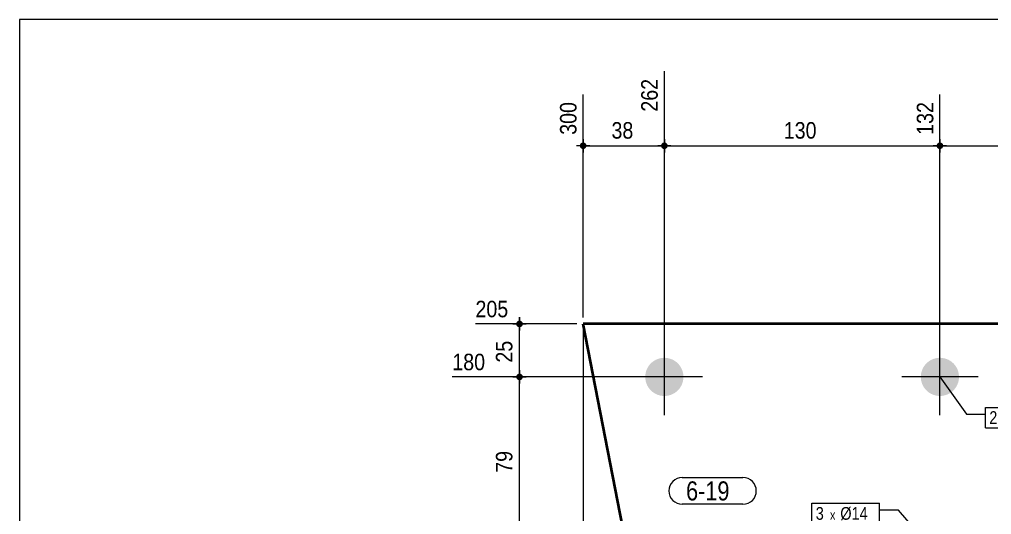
# Model space of a CAD drawing. Header units: millimetres. Extents: x 2 to 287, y 5 to 195.
# Drawn here: x 5 to 157.9, y 117.2 to 195 of the extents above; entities that cross this region are included whole.
import ezdxf

# ---------------------------------------------------------------- set-up
doc = ezdxf.new("R2010")
doc.units = ezdxf.units.MM
for name, color, linetype, lineweight in [('Boulon', 7, 'Continuous', 0), ('Cotation', 7, 'Continuous', 0), ('Désignation boulon', 3, 'Continuous', 0), ('Feuille dessin', 5, 'Continuous', 0), ('Piece', 2, 'Continuous', 0), ('Repère pièce', 3, 'Continuous', 0)]:
    doc.layers.add(name, color=color, linetype=linetype, lineweight=lineweight)
doc.styles.add('ARIAL', font='ARIAL.TTF')
doc.styles.add('COMIC_SANS_MS', font='COMIC.TTF')

# ---------------------------------------------------------------- blocks, each defined once
blk = doc.blocks.new('*A3')
at = {"layer": 'Boulon'}
for points in [[(106.49, 141.8), (106.56, 141.8), (106.63, 141.79), (106.71, 141.78), (106.78, 141.78), (106.85, 141.77), (106.93, 141.75), (107, 141.74), (107.07, 141.73), (107.14, 141.71), (107.21, 141.69), (107.28, 141.67), (107.35, 141.65), (107.42, 141.62), (107.49, 141.6), (107.56, 141.57), (107.63, 141.54), (107.7, 141.51), (107.76, 141.48), (107.83, 141.44), (107.89, 141.41), (107.96, 141.37), (108.02, 141.33), (108.08, 141.29), (108.14, 141.25), (108.2, 141.21), (108.26, 141.16), (108.32, 141.12), (108.37, 141.07), (108.43, 141.02), (108.48, 140.97), (108.53, 140.92), (108.59, 140.87), (108.64, 140.81), (108.68, 140.76), (108.73, 140.7), (108.78, 140.64), (108.82, 140.59), (108.87, 140.53), (108.91, 140.47), (108.95, 140.4), (108.99, 140.34), (109.02, 140.28), (109.06, 140.21), (109.09, 140.15), (109.13, 140.08), (109.16, 140.01), (109.18, 139.95), (109.21, 139.88), (109.24, 139.81), (109.26, 139.74), (109.28, 139.67), (109.3, 139.6), (109.32, 139.53), (109.34, 139.46), (109.36, 139.38), (109.37, 139.31), (109.38, 139.24), (109.39, 139.17), (109.4, 139.09), (109.41, 139.02), (109.41, 138.95), (109.41, 138.87), (109.41, 138.8), (109.41, 138.73), (109.41, 138.65), (109.41, 138.58), (109.4, 138.5), (109.39, 138.43), (109.38, 138.36), (109.37, 138.29), (109.36, 138.21), (109.34, 138.14), (109.32, 138.07), (109.3, 138), (109.28, 137.93), (109.26, 137.86), (109.24, 137.79), (109.21, 137.72), (109.18, 137.65), (109.16, 137.58), (109.13, 137.52), (109.09, 137.45), (109.06, 137.38), (109.02, 137.32), (108.99, 137.26), (108.95, 137.19), (108.91, 137.13), (108.87, 137.07), (108.82, 137.01), (108.78, 136.95), (108.73, 136.9), (108.68, 136.84), (108.64, 136.78), (108.59, 136.73), (108.53, 136.68), (108.48, 136.63), (108.43, 136.58), (108.37, 136.53), (108.32, 136.48), (108.26, 136.43), (108.2, 136.39), (108.14, 136.35), (108.08, 136.3), (108.02, 136.26), (107.96, 136.23), (107.89, 136.19), (107.83, 136.15), (107.76, 136.12), (107.7, 136.09), (107.63, 136.06), (107.56, 136.03), (107.49, 136), (107.42, 135.97), (107.35, 135.95), (107.28, 135.93), (107.21, 135.91), (107.14, 135.89), (107.07, 135.87), (107, 135.86), (106.93, 135.84), (106.85, 135.83), (106.78, 135.82), (106.71, 135.81), (106.63, 135.81), (106.56, 135.8), (106.49, 135.8), (106.41, 135.8), (106.34, 135.8), (106.27, 135.8), (106.19, 135.81), (106.12, 135.81), (106.05, 135.82), (105.97, 135.83), (105.9, 135.84), (105.83, 135.86), (105.76, 135.87), (105.68, 135.89), (105.61, 135.91), (105.54, 135.93), (105.47, 135.95), (105.4, 135.97), (105.33, 136), (105.27, 136.03), (105.2, 136.06), (105.13, 136.09), (105.06, 136.12), (105, 136.15), (104.93, 136.19), (104.87, 136.23), (104.81, 136.26), (104.75, 136.3), (104.69, 136.35), (104.63, 136.39), (104.57, 136.43), (104.51, 136.48), (104.45, 136.53), (104.4, 136.58), (104.34, 136.63), (104.29, 136.68), (104.24, 136.73), (104.19, 136.78), (104.14, 136.84), (104.09, 136.9), (104.05, 136.95), (104, 137.01), (103.96, 137.07), (103.92, 137.13), (103.88, 137.19), (103.84, 137.26), (103.8, 137.32), (103.77, 137.38), (103.73, 137.45), (103.7, 137.52), (103.67, 137.58), (103.64, 137.65), (103.61, 137.72), (103.59, 137.79), (103.56, 137.86), (103.54, 137.93), (103.52, 138), (103.5, 138.07), (103.49, 138.14), (103.47, 138.21), (103.46, 138.29), (103.45, 138.36), (103.44, 138.43), (103.43, 138.5), (103.42, 138.58), (103.42, 138.65), (103.41, 138.73), (103.41, 138.8), (103.41, 138.87), (103.42, 138.95), (103.42, 139.02), (103.43, 139.09), (103.44, 139.17), (103.45, 139.24), (103.46, 139.31), (103.47, 139.38), (103.49, 139.46), (103.5, 139.53), (103.52, 139.6), (103.54, 139.67), (103.56, 139.74), (103.59, 139.81), (103.61, 139.88), (103.64, 139.95), (103.67, 140.01), (103.7, 140.08), (103.73, 140.15), (103.77, 140.21), (103.8, 140.28), (103.84, 140.34), (103.88, 140.4), (103.92, 140.47), (103.96, 140.53), (104, 140.59), (104.05, 140.64), (104.09, 140.7), (104.14, 140.76), (104.19, 140.81), (104.24, 140.87), (104.29, 140.92), (104.34, 140.97), (104.4, 141.02), (104.45, 141.07), (104.51, 141.12), (104.57, 141.16), (104.63, 141.21), (104.69, 141.25), (104.75, 141.29), (104.81, 141.33), (104.87, 141.37), (104.93, 141.41), (105, 141.44), (105.06, 141.48), (105.13, 141.51), (105.2, 141.54), (105.27, 141.57), (105.33, 141.6), (105.4, 141.62), (105.47, 141.65), (105.54, 141.67), (105.61, 141.69), (105.68, 141.71), (105.76, 141.73), (105.83, 141.74), (105.9, 141.75), (105.97, 141.77), (106.05, 141.78), (106.12, 141.78), (106.19, 141.79), (106.27, 141.8), (106.34, 141.8), (106.41, 141.8)], [(149.82, 141.8), (149.89, 141.8), (149.97, 141.79), (150.04, 141.78), (150.11, 141.78), (150.19, 141.77), (150.26, 141.75), (150.33, 141.74), (150.4, 141.73), (150.48, 141.71), (150.55, 141.69), (150.62, 141.67), (150.69, 141.65), (150.76, 141.62), (150.83, 141.6), (150.89, 141.57), (150.96, 141.54), (151.03, 141.51), (151.1, 141.48), (151.16, 141.44), (151.23, 141.41), (151.29, 141.37), (151.35, 141.33), (151.41, 141.29), (151.47, 141.25), (151.53, 141.21), (151.59, 141.16), (151.65, 141.12), (151.71, 141.07), (151.76, 141.02), (151.82, 140.97), (151.87, 140.92), (151.92, 140.87), (151.97, 140.81), (152.02, 140.76), (152.07, 140.7), (152.11, 140.64), (152.16, 140.59), (152.2, 140.53), (152.24, 140.47), (152.28, 140.4), (152.32, 140.34), (152.36, 140.28), (152.39, 140.21), (152.43, 140.15), (152.46, 140.08), (152.49, 140.01), (152.52, 139.95), (152.55, 139.88), (152.57, 139.81), (152.6, 139.74), (152.62, 139.67), (152.64, 139.6), (152.66, 139.53), (152.67, 139.46), (152.69, 139.38), (152.7, 139.31), (152.71, 139.24), (152.72, 139.17), (152.73, 139.09), (152.74, 139.02), (152.74, 138.95), (152.75, 138.87), (152.75, 138.8), (152.75, 138.73), (152.74, 138.65), (152.74, 138.58), (152.73, 138.5), (152.72, 138.43), (152.71, 138.36), (152.7, 138.29), (152.69, 138.21), (152.67, 138.14), (152.66, 138.07), (152.64, 138), (152.62, 137.93), (152.6, 137.86), (152.57, 137.79), (152.55, 137.72), (152.52, 137.65), (152.49, 137.58), (152.46, 137.52), (152.43, 137.45), (152.39, 137.38), (152.36, 137.32), (152.32, 137.26), (152.28, 137.19), (152.24, 137.13), (152.2, 137.07), (152.16, 137.01), (152.11, 136.95), (152.07, 136.9), (152.02, 136.84), (151.97, 136.78), (151.92, 136.73), (151.87, 136.68), (151.82, 136.63), (151.76, 136.58), (151.71, 136.53), (151.65, 136.48), (151.59, 136.43), (151.53, 136.39), (151.47, 136.35), (151.41, 136.3), (151.35, 136.26), (151.29, 136.23), (151.23, 136.19), (151.16, 136.15), (151.1, 136.12), (151.03, 136.09), (150.96, 136.06), (150.89, 136.03), (150.83, 136), (150.76, 135.97), (150.69, 135.95), (150.62, 135.93), (150.55, 135.91), (150.48, 135.89), (150.4, 135.87), (150.33, 135.86), (150.26, 135.84), (150.19, 135.83), (150.11, 135.82), (150.04, 135.81), (149.97, 135.81), (149.89, 135.8), (149.82, 135.8), (149.75, 135.8), (149.67, 135.8), (149.6, 135.8), (149.53, 135.81), (149.45, 135.81), (149.38, 135.82), (149.31, 135.83), (149.23, 135.84), (149.16, 135.86), (149.09, 135.87), (149.02, 135.89), (148.95, 135.91), (148.88, 135.93), (148.81, 135.95), (148.74, 135.97), (148.67, 136), (148.6, 136.03), (148.53, 136.06), (148.46, 136.09), (148.4, 136.12), (148.33, 136.15), (148.27, 136.19), (148.2, 136.23), (148.14, 136.26), (148.08, 136.3), (148.02, 136.35), (147.96, 136.39), (147.9, 136.43), (147.84, 136.48), (147.79, 136.53), (147.73, 136.58), (147.68, 136.63), (147.63, 136.68), (147.57, 136.73), (147.52, 136.78), (147.47, 136.84), (147.43, 136.9), (147.38, 136.95), (147.34, 137.01), (147.29, 137.07), (147.25, 137.13), (147.21, 137.19), (147.17, 137.26), (147.14, 137.32), (147.1, 137.38), (147.07, 137.45), (147.03, 137.52), (147, 137.58), (146.97, 137.65), (146.95, 137.72), (146.92, 137.79), (146.9, 137.86), (146.88, 137.93), (146.86, 138), (146.84, 138.07), (146.82, 138.14), (146.8, 138.21), (146.79, 138.29), (146.78, 138.36), (146.77, 138.43), (146.76, 138.5), (146.75, 138.58), (146.75, 138.65), (146.75, 138.73), (146.75, 138.8), (146.75, 138.87), (146.75, 138.95), (146.75, 139.02), (146.76, 139.09), (146.77, 139.17), (146.78, 139.24), (146.79, 139.31), (146.8, 139.38), (146.82, 139.46), (146.84, 139.53), (146.86, 139.6), (146.88, 139.67), (146.9, 139.74), (146.92, 139.81), (146.95, 139.88), (146.97, 139.95), (147, 140.01), (147.03, 140.08), (147.07, 140.15), (147.1, 140.21), (147.14, 140.28), (147.17, 140.34), (147.21, 140.4), (147.25, 140.47), (147.29, 140.53), (147.34, 140.59), (147.38, 140.64), (147.43, 140.7), (147.47, 140.76), (147.52, 140.81), (147.57, 140.87), (147.63, 140.92), (147.68, 140.97), (147.73, 141.02), (147.79, 141.07), (147.84, 141.12), (147.9, 141.16), (147.96, 141.21), (148.02, 141.25), (148.08, 141.29), (148.14, 141.33), (148.2, 141.37), (148.27, 141.41), (148.33, 141.44), (148.4, 141.48), (148.46, 141.51), (148.53, 141.54), (148.6, 141.57), (148.67, 141.6), (148.74, 141.62), (148.81, 141.65), (148.88, 141.67), (148.95, 141.69), (149.02, 141.71), (149.09, 141.73), (149.16, 141.74), (149.23, 141.75), (149.31, 141.77), (149.38, 141.78), (149.45, 141.78), (149.53, 141.79), (149.6, 141.8), (149.67, 141.8), (149.75, 141.8)]]:
    blk.add_hatch(color=256, dxfattribs=at).paths.add_polyline_path(points, flags=17)
at = {"layer": 'Boulon', "linetype": 'Continuous', "lineweight": 0}
for p, q in [((106.41, 132.8), (106.41, 144.8)), ((149.75, 132.8), (149.75, 144.8)), ((112.41, 138.8), (100.41, 138.8)), ((155.75, 138.8), (143.75, 138.8))]:
    blk.add_line(p, q, dxfattribs=at)
blk = doc.blocks.new('*A4')
at = {"layer": 'Piece', "color": 2, "linetype": 'Continuous', "lineweight": 40}
for p, q in [((163.665101, 147.132018), (93.636303, 147.132018)), ((106.979849, 78.798685), (93.636303, 147.132018)), ((193.656943, 117.132018), (163.665101, 147.132018)), ((193.646516, 78.798685), (193.656943, 117.132018)), ((193.646516, 78.798685), (106.979849, 78.798685))]:
    blk.add_line(p, q, dxfattribs=at)
blk = doc.blocks.new('*A5')
at = {"layer": 'Feuille dessin', "linetype": 'Continuous', "lineweight": 0}
for p, q in [((282, 195), (5, 195)), ((5, 195), (5, 5))]:
    blk.add_line(p, q, dxfattribs=at)
blk = doc.blocks.new('*A18')
at = {"layer": 'Cotation'}
for points in [[(83.61, 138.28), (83.59, 138.28), (83.56, 138.28), (83.53, 138.29), (83.51, 138.29), (83.49, 138.3), (83.46, 138.31), (83.44, 138.32), (83.41, 138.33), (83.39, 138.34), (83.37, 138.35), (83.35, 138.37), (83.33, 138.38), (83.31, 138.4), (83.29, 138.41), (83.27, 138.43), (83.25, 138.45), (83.23, 138.47), (83.22, 138.49), (83.2, 138.51), (83.19, 138.53), (83.18, 138.55), (83.17, 138.58), (83.16, 138.6), (83.15, 138.62), (83.14, 138.65), (83.13, 138.67), (83.13, 138.7), (83.12, 138.72), (83.12, 138.75), (83.12, 138.77), (83.12, 138.8), (83.12, 138.82), (83.12, 138.85), (83.12, 138.87), (83.13, 138.9), (83.13, 138.93), (83.14, 138.95), (83.15, 138.97), (83.16, 139), (83.17, 139.02), (83.18, 139.04), (83.19, 139.07), (83.2, 139.09), (83.22, 139.11), (83.23, 139.13), (83.25, 139.15), (83.27, 139.17), (83.29, 139.18), (83.31, 139.2), (83.33, 139.22), (83.35, 139.23), (83.37, 139.24), (83.39, 139.26), (83.41, 139.27), (83.44, 139.28), (83.46, 139.29), (83.49, 139.3), (83.51, 139.3), (83.53, 139.31), (83.56, 139.31), (83.59, 139.32), (83.61, 139.32), (83.64, 139.32), (83.66, 139.32), (83.69, 139.32), (83.71, 139.31), (83.74, 139.31), (83.76, 139.3), (83.79, 139.3), (83.81, 139.29), (83.84, 139.28), (83.86, 139.27), (83.88, 139.26), (83.9, 139.24), (83.93, 139.23), (83.95, 139.22), (83.97, 139.2), (83.99, 139.18), (84, 139.17), (84.02, 139.15), (84.04, 139.13), (84.05, 139.11), (84.07, 139.09), (84.08, 139.07), (84.09, 139.04), (84.11, 139.02), (84.12, 139), (84.13, 138.97), (84.13, 138.95), (84.14, 138.93), (84.15, 138.9), (84.15, 138.87), (84.15, 138.85), (84.16, 138.82), (84.16, 138.8), (84.16, 138.77), (84.15, 138.75), (84.15, 138.72), (84.15, 138.7), (84.14, 138.67), (84.13, 138.65), (84.13, 138.62), (84.12, 138.6), (84.11, 138.58), (84.09, 138.55), (84.08, 138.53), (84.07, 138.51), (84.05, 138.49), (84.04, 138.47), (84.02, 138.45), (84, 138.43), (83.99, 138.41), (83.97, 138.4), (83.95, 138.38), (83.93, 138.37), (83.9, 138.35), (83.88, 138.34), (83.86, 138.33), (83.84, 138.32), (83.81, 138.31), (83.79, 138.3), (83.76, 138.29), (83.74, 138.29), (83.71, 138.28), (83.69, 138.28), (83.66, 138.28), (83.64, 138.28)], [(83.61, 111.98), (83.59, 111.98), (83.56, 111.98), (83.53, 111.99), (83.51, 111.99), (83.49, 112), (83.46, 112.01), (83.44, 112.02), (83.41, 112.03), (83.39, 112.04), (83.37, 112.05), (83.35, 112.07), (83.33, 112.08), (83.31, 112.1), (83.29, 112.11), (83.27, 112.13), (83.25, 112.15), (83.23, 112.17), (83.22, 112.19), (83.2, 112.21), (83.19, 112.23), (83.18, 112.25), (83.17, 112.28), (83.16, 112.3), (83.15, 112.32), (83.14, 112.35), (83.13, 112.37), (83.13, 112.4), (83.12, 112.42), (83.12, 112.45), (83.12, 112.47), (83.12, 112.5), (83.12, 112.52), (83.12, 112.55), (83.12, 112.57), (83.13, 112.6), (83.13, 112.62), (83.14, 112.65), (83.15, 112.67), (83.16, 112.7), (83.17, 112.72), (83.18, 112.74), (83.19, 112.77), (83.2, 112.79), (83.22, 112.81), (83.23, 112.83), (83.25, 112.85), (83.27, 112.87), (83.29, 112.88), (83.31, 112.9), (83.33, 112.92), (83.35, 112.93), (83.37, 112.94), (83.39, 112.96), (83.41, 112.97), (83.44, 112.98), (83.46, 112.99), (83.49, 113), (83.51, 113), (83.53, 113.01), (83.56, 113.01), (83.59, 113.02), (83.61, 113.02), (83.64, 113.02), (83.66, 113.02), (83.69, 113.02), (83.71, 113.01), (83.74, 113.01), (83.76, 113), (83.79, 113), (83.81, 112.99), (83.84, 112.98), (83.86, 112.97), (83.88, 112.96), (83.9, 112.94), (83.93, 112.93), (83.95, 112.92), (83.97, 112.9), (83.99, 112.88), (84, 112.87), (84.02, 112.85), (84.04, 112.83), (84.05, 112.81), (84.07, 112.79), (84.08, 112.77), (84.09, 112.74), (84.11, 112.72), (84.12, 112.7), (84.13, 112.67), (84.13, 112.65), (84.14, 112.62), (84.15, 112.6), (84.15, 112.57), (84.15, 112.55), (84.16, 112.52), (84.16, 112.5), (84.16, 112.47), (84.15, 112.45), (84.15, 112.42), (84.15, 112.4), (84.14, 112.37), (84.13, 112.35), (84.13, 112.32), (84.12, 112.3), (84.11, 112.28), (84.09, 112.25), (84.08, 112.23), (84.07, 112.21), (84.05, 112.19), (84.04, 112.17), (84.02, 112.15), (84, 112.13), (83.99, 112.11), (83.97, 112.1), (83.95, 112.08), (83.93, 112.07), (83.9, 112.05), (83.88, 112.04), (83.86, 112.03), (83.84, 112.02), (83.81, 112.01), (83.79, 112), (83.76, 111.99), (83.74, 111.99), (83.71, 111.98), (83.69, 111.98), (83.66, 111.98), (83.64, 111.98)]]:
    blk.add_hatch(color=256, dxfattribs=at).paths.add_polyline_path(points, flags=17)
at = {"layer": 'Cotation', "linetype": 'Continuous', "lineweight": 0}
for p, q in [((83.64, 139.84), (83.64, 137.76)), ((83.64, 138.8), (83.64, 139.84)), ((105.41, 138.8), (73.07, 138.8)), ((82.6, 138.8), (84.68, 138.8)), ((83.64, 112.5), (83.64, 138.8)), ((83.64, 113.54), (83.64, 111.46)), ((146.89, 112.5), (76.71, 112.5)), ((82.6, 112.5), (84.68, 112.5)), ((83.64, 112.5), (83.64, 111.46))]:
    blk.add_line(p, q, dxfattribs=at)
at = {"layer": 'Cotation'}
for p in [(83.64, 138.8), (83.64, 112.5)]:
    blk.add_point(p, dxfattribs=at)
at = {"layer": 'Cotation', "style": 'ARIAL', "width": 0.85}
blk.add_text('180', height=2.6, dxfattribs=at).set_placement((73.07, 139.84))
blk.add_text('79', height=2.6, rotation=90.0002, dxfattribs=at).set_placement((82.52, 123.72))
blk = doc.blocks.new('*A19')
at = {"layer": 'Cotation'}
for points in [[(83.61, 146.61), (83.59, 146.61), (83.56, 146.62), (83.53, 146.62), (83.51, 146.63), (83.49, 146.63), (83.46, 146.64), (83.44, 146.65), (83.41, 146.66), (83.39, 146.67), (83.37, 146.69), (83.35, 146.7), (83.33, 146.71), (83.31, 146.73), (83.29, 146.75), (83.27, 146.76), (83.25, 146.78), (83.23, 146.8), (83.22, 146.82), (83.2, 146.84), (83.19, 146.86), (83.18, 146.89), (83.17, 146.91), (83.16, 146.93), (83.15, 146.96), (83.14, 146.98), (83.13, 147.01), (83.13, 147.03), (83.12, 147.06), (83.12, 147.08), (83.12, 147.11), (83.12, 147.13), (83.12, 147.16), (83.12, 147.18), (83.12, 147.21), (83.13, 147.23), (83.13, 147.26), (83.14, 147.28), (83.15, 147.31), (83.16, 147.33), (83.17, 147.35), (83.18, 147.38), (83.19, 147.4), (83.2, 147.42), (83.22, 147.44), (83.23, 147.46), (83.25, 147.48), (83.27, 147.5), (83.29, 147.52), (83.31, 147.53), (83.33, 147.55), (83.35, 147.56), (83.37, 147.58), (83.39, 147.59), (83.41, 147.6), (83.44, 147.61), (83.46, 147.62), (83.49, 147.63), (83.51, 147.64), (83.53, 147.64), (83.56, 147.65), (83.59, 147.65), (83.61, 147.65), (83.64, 147.65), (83.66, 147.65), (83.69, 147.65), (83.71, 147.65), (83.74, 147.64), (83.76, 147.64), (83.79, 147.63), (83.81, 147.62), (83.84, 147.61), (83.86, 147.6), (83.88, 147.59), (83.9, 147.58), (83.93, 147.56), (83.95, 147.55), (83.97, 147.53), (83.99, 147.52), (84, 147.5), (84.02, 147.48), (84.04, 147.46), (84.05, 147.44), (84.07, 147.42), (84.08, 147.4), (84.09, 147.38), (84.11, 147.35), (84.12, 147.33), (84.13, 147.31), (84.13, 147.28), (84.14, 147.26), (84.15, 147.23), (84.15, 147.21), (84.15, 147.18), (84.16, 147.16), (84.16, 147.13), (84.16, 147.11), (84.15, 147.08), (84.15, 147.06), (84.15, 147.03), (84.14, 147.01), (84.13, 146.98), (84.13, 146.96), (84.12, 146.93), (84.11, 146.91), (84.09, 146.89), (84.08, 146.86), (84.07, 146.84), (84.05, 146.82), (84.04, 146.8), (84.02, 146.78), (84, 146.76), (83.99, 146.75), (83.97, 146.73), (83.95, 146.71), (83.93, 146.7), (83.9, 146.69), (83.88, 146.67), (83.86, 146.66), (83.84, 146.65), (83.81, 146.64), (83.79, 146.63), (83.76, 146.63), (83.74, 146.62), (83.71, 146.62), (83.69, 146.61), (83.66, 146.61), (83.64, 146.61)], [(83.61, 138.28), (83.59, 138.28), (83.56, 138.28), (83.53, 138.29), (83.51, 138.29), (83.49, 138.3), (83.46, 138.31), (83.44, 138.32), (83.41, 138.33), (83.39, 138.34), (83.37, 138.35), (83.35, 138.37), (83.33, 138.38), (83.31, 138.4), (83.29, 138.41), (83.27, 138.43), (83.25, 138.45), (83.23, 138.47), (83.22, 138.49), (83.2, 138.51), (83.19, 138.53), (83.18, 138.55), (83.17, 138.58), (83.16, 138.6), (83.15, 138.62), (83.14, 138.65), (83.13, 138.67), (83.13, 138.7), (83.12, 138.72), (83.12, 138.75), (83.12, 138.77), (83.12, 138.8), (83.12, 138.82), (83.12, 138.85), (83.12, 138.87), (83.13, 138.9), (83.13, 138.93), (83.14, 138.95), (83.15, 138.97), (83.16, 139), (83.17, 139.02), (83.18, 139.04), (83.19, 139.07), (83.2, 139.09), (83.22, 139.11), (83.23, 139.13), (83.25, 139.15), (83.27, 139.17), (83.29, 139.18), (83.31, 139.2), (83.33, 139.22), (83.35, 139.23), (83.37, 139.24), (83.39, 139.26), (83.41, 139.27), (83.44, 139.28), (83.46, 139.29), (83.49, 139.3), (83.51, 139.3), (83.53, 139.31), (83.56, 139.31), (83.59, 139.32), (83.61, 139.32), (83.64, 139.32), (83.66, 139.32), (83.69, 139.32), (83.71, 139.31), (83.74, 139.31), (83.76, 139.3), (83.79, 139.3), (83.81, 139.29), (83.84, 139.28), (83.86, 139.27), (83.88, 139.26), (83.9, 139.24), (83.93, 139.23), (83.95, 139.22), (83.97, 139.2), (83.99, 139.18), (84, 139.17), (84.02, 139.15), (84.04, 139.13), (84.05, 139.11), (84.07, 139.09), (84.08, 139.07), (84.09, 139.04), (84.11, 139.02), (84.12, 139), (84.13, 138.97), (84.13, 138.95), (84.14, 138.93), (84.15, 138.9), (84.15, 138.87), (84.15, 138.85), (84.16, 138.82), (84.16, 138.8), (84.16, 138.77), (84.15, 138.75), (84.15, 138.72), (84.15, 138.7), (84.14, 138.67), (84.13, 138.65), (84.13, 138.62), (84.12, 138.6), (84.11, 138.58), (84.09, 138.55), (84.08, 138.53), (84.07, 138.51), (84.05, 138.49), (84.04, 138.47), (84.02, 138.45), (84, 138.43), (83.99, 138.41), (83.97, 138.4), (83.95, 138.38), (83.93, 138.37), (83.9, 138.35), (83.88, 138.34), (83.86, 138.33), (83.84, 138.32), (83.81, 138.31), (83.79, 138.3), (83.76, 138.29), (83.74, 138.29), (83.71, 138.28), (83.69, 138.28), (83.66, 138.28), (83.64, 138.28)]]:
    blk.add_hatch(color=256, dxfattribs=at).paths.add_polyline_path(points, flags=17)
at = {"layer": 'Cotation', "linetype": 'Continuous', "lineweight": 0}
for p, q in [((92.64, 147.13), (76.71, 147.13)), ((82.6, 147.13), (84.68, 147.13)), ((83.64, 148.17), (83.64, 146.09)), ((83.64, 147.13), (83.64, 148.17)), ((83.64, 138.8), (83.64, 147.13)), ((83.64, 139.84), (83.64, 137.76)), ((105.41, 138.8), (73.07, 138.8)), ((82.6, 138.8), (84.68, 138.8)), ((83.64, 138.8), (83.64, 137.76))]:
    blk.add_line(p, q, dxfattribs=at)
at = {"layer": 'Cotation'}
for p in [(83.64, 147.13), (83.64, 138.8)]:
    blk.add_point(p, dxfattribs=at)
at = {"layer": 'Cotation', "style": 'ARIAL', "width": 0.85}
blk.add_text('205', height=2.6, dxfattribs=at).set_placement((76.71, 148.17))
blk.add_text('25', height=2.6, rotation=90.0002, dxfattribs=at).set_placement((82.52, 141.04))
blk = doc.blocks.new('*A21')
at = {"layer": 'Cotation'}
for points in [[(93.61, 69.02), (93.59, 69.02), (93.56, 69.02), (93.53, 69.03), (93.51, 69.03), (93.49, 69.04), (93.46, 69.05), (93.44, 69.06), (93.41, 69.07), (93.39, 69.08), (93.37, 69.09), (93.35, 69.11), (93.33, 69.12), (93.31, 69.14), (93.29, 69.15), (93.27, 69.17), (93.25, 69.19), (93.23, 69.21), (93.22, 69.23), (93.2, 69.25), (93.19, 69.27), (93.18, 69.29), (93.17, 69.32), (93.16, 69.34), (93.15, 69.36), (93.14, 69.39), (93.13, 69.41), (93.13, 69.44), (93.12, 69.46), (93.12, 69.49), (93.12, 69.51), (93.12, 69.54), (93.12, 69.56), (93.12, 69.59), (93.12, 69.61), (93.13, 69.64), (93.13, 69.66), (93.14, 69.69), (93.15, 69.71), (93.16, 69.74), (93.17, 69.76), (93.18, 69.78), (93.19, 69.81), (93.2, 69.83), (93.22, 69.85), (93.23, 69.87), (93.25, 69.89), (93.27, 69.91), (93.29, 69.92), (93.31, 69.94), (93.33, 69.96), (93.35, 69.97), (93.37, 69.98), (93.39, 70), (93.41, 70.01), (93.44, 70.02), (93.46, 70.03), (93.49, 70.04), (93.51, 70.04), (93.53, 70.05), (93.56, 70.05), (93.59, 70.06), (93.61, 70.06), (93.64, 70.06), (93.66, 70.06), (93.69, 70.06), (93.71, 70.05), (93.74, 70.05), (93.76, 70.04), (93.79, 70.04), (93.81, 70.03), (93.84, 70.02), (93.86, 70.01), (93.88, 70), (93.9, 69.98), (93.93, 69.97), (93.95, 69.96), (93.97, 69.94), (93.99, 69.92), (94, 69.91), (94.02, 69.89), (94.04, 69.87), (94.05, 69.85), (94.07, 69.83), (94.08, 69.81), (94.09, 69.78), (94.11, 69.76), (94.12, 69.74), (94.13, 69.71), (94.13, 69.69), (94.14, 69.66), (94.15, 69.64), (94.15, 69.61), (94.15, 69.59), (94.16, 69.56), (94.16, 69.54), (94.16, 69.51), (94.15, 69.49), (94.15, 69.46), (94.15, 69.44), (94.14, 69.41), (94.13, 69.39), (94.13, 69.36), (94.12, 69.34), (94.11, 69.32), (94.09, 69.29), (94.08, 69.27), (94.07, 69.25), (94.05, 69.23), (94.04, 69.21), (94.02, 69.19), (94, 69.17), (93.99, 69.15), (93.97, 69.14), (93.95, 69.12), (93.93, 69.11), (93.9, 69.09), (93.88, 69.08), (93.86, 69.07), (93.84, 69.06), (93.81, 69.05), (93.79, 69.04), (93.76, 69.03), (93.74, 69.03), (93.71, 69.02), (93.69, 69.02), (93.66, 69.02), (93.64, 69.02)], [(106.95, 69.02), (106.93, 69.02), (106.9, 69.02), (106.88, 69.03), (106.85, 69.03), (106.83, 69.04), (106.8, 69.05), (106.78, 69.06), (106.76, 69.07), (106.73, 69.08), (106.71, 69.09), (106.69, 69.11), (106.67, 69.12), (106.65, 69.14), (106.63, 69.15), (106.61, 69.17), (106.59, 69.19), (106.58, 69.21), (106.56, 69.23), (106.55, 69.25), (106.53, 69.27), (106.52, 69.29), (106.51, 69.32), (106.5, 69.34), (106.49, 69.36), (106.48, 69.39), (106.48, 69.41), (106.47, 69.44), (106.47, 69.46), (106.46, 69.49), (106.46, 69.51), (106.46, 69.54), (106.46, 69.56), (106.46, 69.59), (106.47, 69.61), (106.47, 69.64), (106.48, 69.66), (106.48, 69.69), (106.49, 69.71), (106.5, 69.74), (106.51, 69.76), (106.52, 69.78), (106.53, 69.81), (106.55, 69.83), (106.56, 69.85), (106.58, 69.87), (106.59, 69.89), (106.61, 69.91), (106.63, 69.92), (106.65, 69.94), (106.67, 69.96), (106.69, 69.97), (106.71, 69.98), (106.73, 70), (106.76, 70.01), (106.78, 70.02), (106.8, 70.03), (106.83, 70.04), (106.85, 70.04), (106.88, 70.05), (106.9, 70.05), (106.93, 70.06), (106.95, 70.06), (106.98, 70.06), (107.01, 70.06), (107.03, 70.06), (107.06, 70.05), (107.08, 70.05), (107.11, 70.04), (107.13, 70.04), (107.16, 70.03), (107.18, 70.02), (107.2, 70.01), (107.22, 70), (107.25, 69.98), (107.27, 69.97), (107.29, 69.96), (107.31, 69.94), (107.33, 69.92), (107.35, 69.91), (107.37, 69.89), (107.38, 69.87), (107.4, 69.85), (107.41, 69.83), (107.43, 69.81), (107.44, 69.78), (107.45, 69.76), (107.46, 69.74), (107.47, 69.71), (107.48, 69.69), (107.48, 69.66), (107.49, 69.64), (107.49, 69.61), (107.5, 69.59), (107.5, 69.56), (107.5, 69.54), (107.5, 69.51), (107.5, 69.49), (107.49, 69.46), (107.49, 69.44), (107.48, 69.41), (107.48, 69.39), (107.47, 69.36), (107.46, 69.34), (107.45, 69.32), (107.44, 69.29), (107.43, 69.27), (107.41, 69.25), (107.4, 69.23), (107.38, 69.21), (107.37, 69.19), (107.35, 69.17), (107.33, 69.15), (107.31, 69.14), (107.29, 69.12), (107.27, 69.11), (107.25, 69.09), (107.22, 69.08), (107.2, 69.07), (107.18, 69.06), (107.16, 69.05), (107.13, 69.04), (107.11, 69.03), (107.08, 69.03), (107.06, 69.02), (107.03, 69.02), (107.01, 69.02), (106.98, 69.02)]]:
    blk.add_hatch(color=256, dxfattribs=at).paths.add_polyline_path(points, flags=17)
at = {"layer": 'Cotation', "linetype": 'Continuous', "lineweight": 0}
for p, q in [((93.64, 146.13), (93.64, 61.46)), ((106.98, 77.8), (106.98, 61.46)), ((93.64, 70.58), (93.64, 68.5)), ((106.98, 70.58), (106.98, 68.5)), ((94.68, 69.54), (92.6, 69.54)), ((93.64, 69.54), (92.6, 69.54)), ((93.64, 69.54), (106.98, 69.54)), ((108.02, 69.54), (105.94, 69.54)), ((106.98, 69.54), (108.02, 69.54))]:
    blk.add_line(p, q, dxfattribs=at)
at = {"layer": 'Cotation'}
for p in [(93.64, 69.54), (106.98, 69.54)]:
    blk.add_point(p, dxfattribs=at)
at = {"layer": 'Cotation', "style": 'ARIAL', "width": 0.85}
blk.add_text('40', height=2.6, dxfattribs=at).set_placement((98.38, 70.66))
for s, p in [('300', (92.6, 62.04)), ('260', (105.94, 62.04))]:
    blk.add_text(s, height=2.6, rotation=90.0002, dxfattribs=at).set_placement(p)
blk = doc.blocks.new('*A22')
at = {"layer": 'Cotation'}
for points in [[(93.61, 174.62), (93.59, 174.62), (93.56, 174.63), (93.53, 174.63), (93.51, 174.64), (93.49, 174.64), (93.46, 174.65), (93.44, 174.66), (93.41, 174.67), (93.39, 174.68), (93.37, 174.7), (93.35, 174.71), (93.33, 174.72), (93.31, 174.74), (93.29, 174.76), (93.27, 174.77), (93.25, 174.79), (93.23, 174.81), (93.22, 174.83), (93.2, 174.85), (93.19, 174.87), (93.18, 174.9), (93.17, 174.92), (93.16, 174.94), (93.15, 174.97), (93.14, 174.99), (93.13, 175.02), (93.13, 175.04), (93.12, 175.07), (93.12, 175.09), (93.12, 175.12), (93.12, 175.14), (93.12, 175.17), (93.12, 175.19), (93.12, 175.22), (93.13, 175.24), (93.13, 175.27), (93.14, 175.29), (93.15, 175.32), (93.16, 175.34), (93.17, 175.36), (93.18, 175.39), (93.19, 175.41), (93.2, 175.43), (93.22, 175.45), (93.23, 175.47), (93.25, 175.49), (93.27, 175.51), (93.29, 175.53), (93.31, 175.54), (93.33, 175.56), (93.35, 175.57), (93.37, 175.59), (93.39, 175.6), (93.41, 175.61), (93.44, 175.62), (93.46, 175.63), (93.49, 175.64), (93.51, 175.65), (93.53, 175.65), (93.56, 175.66), (93.59, 175.66), (93.61, 175.66), (93.64, 175.66), (93.66, 175.66), (93.69, 175.66), (93.71, 175.66), (93.74, 175.65), (93.76, 175.65), (93.79, 175.64), (93.81, 175.63), (93.84, 175.62), (93.86, 175.61), (93.88, 175.6), (93.9, 175.59), (93.93, 175.57), (93.95, 175.56), (93.97, 175.54), (93.99, 175.53), (94, 175.51), (94.02, 175.49), (94.04, 175.47), (94.05, 175.45), (94.07, 175.43), (94.08, 175.41), (94.09, 175.39), (94.11, 175.36), (94.12, 175.34), (94.13, 175.32), (94.13, 175.29), (94.14, 175.27), (94.15, 175.24), (94.15, 175.22), (94.15, 175.19), (94.16, 175.17), (94.16, 175.14), (94.16, 175.12), (94.15, 175.09), (94.15, 175.07), (94.15, 175.04), (94.14, 175.02), (94.13, 174.99), (94.13, 174.97), (94.12, 174.94), (94.11, 174.92), (94.09, 174.9), (94.08, 174.87), (94.07, 174.85), (94.05, 174.83), (94.04, 174.81), (94.02, 174.79), (94, 174.77), (93.99, 174.76), (93.97, 174.74), (93.95, 174.72), (93.93, 174.71), (93.9, 174.7), (93.88, 174.68), (93.86, 174.67), (93.84, 174.66), (93.81, 174.65), (93.79, 174.64), (93.76, 174.64), (93.74, 174.63), (93.71, 174.63), (93.69, 174.62), (93.66, 174.62), (93.64, 174.62)], [(106.39, 174.62), (106.36, 174.62), (106.34, 174.63), (106.31, 174.63), (106.29, 174.64), (106.26, 174.64), (106.24, 174.65), (106.21, 174.66), (106.19, 174.67), (106.17, 174.68), (106.15, 174.7), (106.12, 174.71), (106.1, 174.72), (106.08, 174.74), (106.06, 174.76), (106.05, 174.77), (106.03, 174.79), (106.01, 174.81), (106, 174.83), (105.98, 174.85), (105.97, 174.87), (105.95, 174.9), (105.94, 174.92), (105.93, 174.94), (105.92, 174.97), (105.92, 174.99), (105.91, 175.02), (105.9, 175.04), (105.9, 175.07), (105.9, 175.09), (105.89, 175.12), (105.89, 175.14), (105.89, 175.17), (105.9, 175.19), (105.9, 175.22), (105.9, 175.24), (105.91, 175.27), (105.92, 175.29), (105.92, 175.32), (105.93, 175.34), (105.94, 175.36), (105.95, 175.39), (105.97, 175.41), (105.98, 175.43), (106, 175.45), (106.01, 175.47), (106.03, 175.49), (106.05, 175.51), (106.06, 175.53), (106.08, 175.54), (106.1, 175.56), (106.12, 175.57), (106.15, 175.59), (106.17, 175.6), (106.19, 175.61), (106.21, 175.62), (106.24, 175.63), (106.26, 175.64), (106.29, 175.65), (106.31, 175.65), (106.34, 175.66), (106.36, 175.66), (106.39, 175.66), (106.41, 175.66), (106.44, 175.66), (106.46, 175.66), (106.49, 175.66), (106.51, 175.65), (106.54, 175.65), (106.56, 175.64), (106.59, 175.63), (106.61, 175.62), (106.64, 175.61), (106.66, 175.6), (106.68, 175.59), (106.7, 175.57), (106.72, 175.56), (106.74, 175.54), (106.76, 175.53), (106.78, 175.51), (106.8, 175.49), (106.82, 175.47), (106.83, 175.45), (106.85, 175.43), (106.86, 175.41), (106.87, 175.39), (106.88, 175.36), (106.89, 175.34), (106.9, 175.32), (106.91, 175.29), (106.92, 175.27), (106.92, 175.24), (106.93, 175.22), (106.93, 175.19), (106.93, 175.17), (106.93, 175.14), (106.93, 175.12), (106.93, 175.09), (106.93, 175.07), (106.92, 175.04), (106.92, 175.02), (106.91, 174.99), (106.9, 174.97), (106.89, 174.94), (106.88, 174.92), (106.87, 174.9), (106.86, 174.87), (106.85, 174.85), (106.83, 174.83), (106.82, 174.81), (106.8, 174.79), (106.78, 174.77), (106.76, 174.76), (106.74, 174.74), (106.72, 174.72), (106.7, 174.71), (106.68, 174.7), (106.66, 174.68), (106.64, 174.67), (106.61, 174.66), (106.59, 174.65), (106.56, 174.64), (106.54, 174.64), (106.51, 174.63), (106.49, 174.63), (106.46, 174.62), (106.44, 174.62), (106.41, 174.62)]]:
    blk.add_hatch(color=256, dxfattribs=at).paths.add_polyline_path(points, flags=17)
at = {"layer": 'Cotation', "linetype": 'Continuous', "lineweight": 0}
for p, q in [((106.41, 139.8), (106.41, 186.86)), ((93.64, 148.13), (93.64, 183.22)), ((93.64, 176.18), (93.64, 174.1)), ((106.41, 176.18), (106.41, 174.1)), ((94.68, 175.14), (92.6, 175.14)), ((93.64, 175.14), (92.6, 175.14)), ((93.64, 175.14), (106.41, 175.14)), ((107.45, 175.14), (105.37, 175.14)), ((106.41, 175.14), (107.45, 175.14))]:
    blk.add_line(p, q, dxfattribs=at)
at = {"layer": 'Cotation'}
for p in [(93.64, 175.14), (106.41, 175.14)]:
    blk.add_point(p, dxfattribs=at)
at = {"layer": 'Cotation', "style": 'ARIAL', "width": 0.85}
for s, p in [('262', (105.37, 180.5)), ('300', (92.6, 176.86))]:
    blk.add_text(s, height=2.6, rotation=90.0002, dxfattribs=at).set_placement(p)
blk.add_text('38', height=2.6, dxfattribs=at).set_placement((98.1, 176.26))
blk = doc.blocks.new('*A23')
at = {"layer": 'Cotation'}
for points in [[(106.39, 174.62), (106.36, 174.62), (106.34, 174.63), (106.31, 174.63), (106.29, 174.64), (106.26, 174.64), (106.24, 174.65), (106.21, 174.66), (106.19, 174.67), (106.17, 174.68), (106.15, 174.7), (106.12, 174.71), (106.1, 174.72), (106.08, 174.74), (106.06, 174.76), (106.05, 174.77), (106.03, 174.79), (106.01, 174.81), (106, 174.83), (105.98, 174.85), (105.97, 174.87), (105.95, 174.9), (105.94, 174.92), (105.93, 174.94), (105.92, 174.97), (105.92, 174.99), (105.91, 175.02), (105.9, 175.04), (105.9, 175.07), (105.9, 175.09), (105.89, 175.12), (105.89, 175.14), (105.89, 175.17), (105.9, 175.19), (105.9, 175.22), (105.9, 175.24), (105.91, 175.27), (105.92, 175.29), (105.92, 175.32), (105.93, 175.34), (105.94, 175.36), (105.95, 175.39), (105.97, 175.41), (105.98, 175.43), (106, 175.45), (106.01, 175.47), (106.03, 175.49), (106.05, 175.51), (106.06, 175.53), (106.08, 175.54), (106.1, 175.56), (106.12, 175.57), (106.15, 175.59), (106.17, 175.6), (106.19, 175.61), (106.21, 175.62), (106.24, 175.63), (106.26, 175.64), (106.29, 175.65), (106.31, 175.65), (106.34, 175.66), (106.36, 175.66), (106.39, 175.66), (106.41, 175.66), (106.44, 175.66), (106.46, 175.66), (106.49, 175.66), (106.51, 175.65), (106.54, 175.65), (106.56, 175.64), (106.59, 175.63), (106.61, 175.62), (106.64, 175.61), (106.66, 175.6), (106.68, 175.59), (106.7, 175.57), (106.72, 175.56), (106.74, 175.54), (106.76, 175.53), (106.78, 175.51), (106.8, 175.49), (106.82, 175.47), (106.83, 175.45), (106.85, 175.43), (106.86, 175.41), (106.87, 175.39), (106.88, 175.36), (106.89, 175.34), (106.9, 175.32), (106.91, 175.29), (106.92, 175.27), (106.92, 175.24), (106.93, 175.22), (106.93, 175.19), (106.93, 175.17), (106.93, 175.14), (106.93, 175.12), (106.93, 175.09), (106.93, 175.07), (106.92, 175.04), (106.92, 175.02), (106.91, 174.99), (106.9, 174.97), (106.89, 174.94), (106.88, 174.92), (106.87, 174.9), (106.86, 174.87), (106.85, 174.85), (106.83, 174.83), (106.82, 174.81), (106.8, 174.79), (106.78, 174.77), (106.76, 174.76), (106.74, 174.74), (106.72, 174.72), (106.7, 174.71), (106.68, 174.7), (106.66, 174.68), (106.64, 174.67), (106.61, 174.66), (106.59, 174.65), (106.56, 174.64), (106.54, 174.64), (106.51, 174.63), (106.49, 174.63), (106.46, 174.62), (106.44, 174.62), (106.41, 174.62)], [(149.72, 174.62), (149.7, 174.62), (149.67, 174.63), (149.65, 174.63), (149.62, 174.64), (149.6, 174.64), (149.57, 174.65), (149.55, 174.66), (149.52, 174.67), (149.5, 174.68), (149.48, 174.7), (149.46, 174.71), (149.44, 174.72), (149.42, 174.74), (149.4, 174.76), (149.38, 174.77), (149.36, 174.79), (149.34, 174.81), (149.33, 174.83), (149.31, 174.85), (149.3, 174.87), (149.29, 174.9), (149.28, 174.92), (149.27, 174.94), (149.26, 174.97), (149.25, 174.99), (149.24, 175.02), (149.24, 175.04), (149.23, 175.07), (149.23, 175.09), (149.23, 175.12), (149.23, 175.14), (149.23, 175.17), (149.23, 175.19), (149.23, 175.22), (149.24, 175.24), (149.24, 175.27), (149.25, 175.29), (149.26, 175.32), (149.27, 175.34), (149.28, 175.36), (149.29, 175.39), (149.3, 175.41), (149.31, 175.43), (149.33, 175.45), (149.34, 175.47), (149.36, 175.49), (149.38, 175.51), (149.4, 175.53), (149.42, 175.54), (149.44, 175.56), (149.46, 175.57), (149.48, 175.59), (149.5, 175.6), (149.52, 175.61), (149.55, 175.62), (149.57, 175.63), (149.6, 175.64), (149.62, 175.65), (149.65, 175.65), (149.67, 175.66), (149.7, 175.66), (149.72, 175.66), (149.75, 175.66), (149.77, 175.66), (149.8, 175.66), (149.82, 175.66), (149.85, 175.65), (149.87, 175.65), (149.9, 175.64), (149.92, 175.63), (149.95, 175.62), (149.97, 175.61), (149.99, 175.6), (150.01, 175.59), (150.04, 175.57), (150.06, 175.56), (150.08, 175.54), (150.1, 175.53), (150.11, 175.51), (150.13, 175.49), (150.15, 175.47), (150.16, 175.45), (150.18, 175.43), (150.19, 175.41), (150.21, 175.39), (150.22, 175.36), (150.23, 175.34), (150.24, 175.32), (150.24, 175.29), (150.25, 175.27), (150.26, 175.24), (150.26, 175.22), (150.26, 175.19), (150.27, 175.17), (150.27, 175.14), (150.27, 175.12), (150.26, 175.09), (150.26, 175.07), (150.26, 175.04), (150.25, 175.02), (150.24, 174.99), (150.24, 174.97), (150.23, 174.94), (150.22, 174.92), (150.21, 174.9), (150.19, 174.87), (150.18, 174.85), (150.16, 174.83), (150.15, 174.81), (150.13, 174.79), (150.11, 174.77), (150.1, 174.76), (150.08, 174.74), (150.06, 174.72), (150.04, 174.71), (150.01, 174.7), (149.99, 174.68), (149.97, 174.67), (149.95, 174.66), (149.92, 174.65), (149.9, 174.64), (149.87, 174.64), (149.85, 174.63), (149.82, 174.63), (149.8, 174.62), (149.77, 174.62), (149.75, 174.62)]]:
    blk.add_hatch(color=256, dxfattribs=at).paths.add_polyline_path(points, flags=17)
at = {"layer": 'Cotation', "linetype": 'Continuous', "lineweight": 0}
for p, q in [((106.41, 139.8), (106.41, 186.86)), ((149.75, 139.8), (149.75, 183.22)), ((106.41, 176.18), (106.41, 174.1)), ((149.75, 176.18), (149.75, 174.1)), ((107.45, 175.14), (105.37, 175.14)), ((106.41, 175.14), (105.37, 175.14)), ((106.41, 175.14), (149.75, 175.14)), ((150.79, 175.14), (148.71, 175.14)), ((149.75, 175.14), (150.79, 175.14))]:
    blk.add_line(p, q, dxfattribs=at)
at = {"layer": 'Cotation'}
for p in [(106.41, 175.14), (149.75, 175.14)]:
    blk.add_point(p, dxfattribs=at)
at = {"layer": 'Cotation', "style": 'ARIAL', "width": 0.85}
blk.add_text('132', height=2.6, rotation=90.0002, dxfattribs=at).set_placement((148.71, 176.86))
blk.add_text('130', height=2.6, dxfattribs=at).set_placement((125.19, 176.26))
blk = doc.blocks.new('*A24')
at = {"layer": 'Cotation'}
for points in [[(149.72, 174.62), (149.7, 174.62), (149.67, 174.63), (149.65, 174.63), (149.62, 174.64), (149.6, 174.64), (149.57, 174.65), (149.55, 174.66), (149.52, 174.67), (149.5, 174.68), (149.48, 174.7), (149.46, 174.71), (149.44, 174.72), (149.42, 174.74), (149.4, 174.76), (149.38, 174.77), (149.36, 174.79), (149.34, 174.81), (149.33, 174.83), (149.31, 174.85), (149.3, 174.87), (149.29, 174.9), (149.28, 174.92), (149.27, 174.94), (149.26, 174.97), (149.25, 174.99), (149.24, 175.02), (149.24, 175.04), (149.23, 175.07), (149.23, 175.09), (149.23, 175.12), (149.23, 175.14), (149.23, 175.17), (149.23, 175.19), (149.23, 175.22), (149.24, 175.24), (149.24, 175.27), (149.25, 175.29), (149.26, 175.32), (149.27, 175.34), (149.28, 175.36), (149.29, 175.39), (149.3, 175.41), (149.31, 175.43), (149.33, 175.45), (149.34, 175.47), (149.36, 175.49), (149.38, 175.51), (149.4, 175.53), (149.42, 175.54), (149.44, 175.56), (149.46, 175.57), (149.48, 175.59), (149.5, 175.6), (149.52, 175.61), (149.55, 175.62), (149.57, 175.63), (149.6, 175.64), (149.62, 175.65), (149.65, 175.65), (149.67, 175.66), (149.7, 175.66), (149.72, 175.66), (149.75, 175.66), (149.77, 175.66), (149.8, 175.66), (149.82, 175.66), (149.85, 175.65), (149.87, 175.65), (149.9, 175.64), (149.92, 175.63), (149.95, 175.62), (149.97, 175.61), (149.99, 175.6), (150.01, 175.59), (150.04, 175.57), (150.06, 175.56), (150.08, 175.54), (150.1, 175.53), (150.11, 175.51), (150.13, 175.49), (150.15, 175.47), (150.16, 175.45), (150.18, 175.43), (150.19, 175.41), (150.21, 175.39), (150.22, 175.36), (150.23, 175.34), (150.24, 175.32), (150.24, 175.29), (150.25, 175.27), (150.26, 175.24), (150.26, 175.22), (150.26, 175.19), (150.27, 175.17), (150.27, 175.14), (150.27, 175.12), (150.26, 175.09), (150.26, 175.07), (150.26, 175.04), (150.25, 175.02), (150.24, 174.99), (150.24, 174.97), (150.23, 174.94), (150.22, 174.92), (150.21, 174.9), (150.19, 174.87), (150.18, 174.85), (150.16, 174.83), (150.15, 174.81), (150.13, 174.79), (150.11, 174.77), (150.1, 174.76), (150.08, 174.74), (150.06, 174.72), (150.04, 174.71), (150.01, 174.7), (149.99, 174.68), (149.97, 174.67), (149.95, 174.66), (149.92, 174.65), (149.9, 174.64), (149.87, 174.64), (149.85, 174.63), (149.82, 174.63), (149.8, 174.62), (149.77, 174.62), (149.75, 174.62)], [(193.63, 174.62), (193.61, 174.62), (193.58, 174.63), (193.56, 174.63), (193.53, 174.64), (193.51, 174.64), (193.48, 174.65), (193.46, 174.66), (193.43, 174.67), (193.41, 174.68), (193.39, 174.7), (193.37, 174.71), (193.35, 174.72), (193.33, 174.74), (193.31, 174.76), (193.29, 174.77), (193.27, 174.79), (193.25, 174.81), (193.24, 174.83), (193.22, 174.85), (193.21, 174.87), (193.2, 174.9), (193.19, 174.92), (193.18, 174.94), (193.17, 174.97), (193.16, 174.99), (193.15, 175.02), (193.15, 175.04), (193.14, 175.07), (193.14, 175.09), (193.14, 175.12), (193.14, 175.14), (193.14, 175.17), (193.14, 175.19), (193.14, 175.22), (193.15, 175.24), (193.15, 175.27), (193.16, 175.29), (193.17, 175.32), (193.18, 175.34), (193.19, 175.36), (193.2, 175.39), (193.21, 175.41), (193.22, 175.43), (193.24, 175.45), (193.25, 175.47), (193.27, 175.49), (193.29, 175.51), (193.31, 175.53), (193.33, 175.54), (193.35, 175.56), (193.37, 175.57), (193.39, 175.59), (193.41, 175.6), (193.43, 175.61), (193.46, 175.62), (193.48, 175.63), (193.51, 175.64), (193.53, 175.65), (193.56, 175.65), (193.58, 175.66), (193.61, 175.66), (193.63, 175.66), (193.66, 175.66), (193.68, 175.66), (193.71, 175.66), (193.73, 175.66), (193.76, 175.65), (193.78, 175.65), (193.81, 175.64), (193.83, 175.63), (193.86, 175.62), (193.88, 175.61), (193.9, 175.6), (193.92, 175.59), (193.95, 175.57), (193.97, 175.56), (193.99, 175.54), (194.01, 175.53), (194.02, 175.51), (194.04, 175.49), (194.06, 175.47), (194.07, 175.45), (194.09, 175.43), (194.1, 175.41), (194.12, 175.39), (194.13, 175.36), (194.14, 175.34), (194.15, 175.32), (194.15, 175.29), (194.16, 175.27), (194.17, 175.24), (194.17, 175.22), (194.17, 175.19), (194.18, 175.17), (194.18, 175.14), (194.18, 175.12), (194.17, 175.09), (194.17, 175.07), (194.17, 175.04), (194.16, 175.02), (194.15, 174.99), (194.15, 174.97), (194.14, 174.94), (194.13, 174.92), (194.12, 174.9), (194.1, 174.87), (194.09, 174.85), (194.07, 174.83), (194.06, 174.81), (194.04, 174.79), (194.02, 174.77), (194.01, 174.76), (193.99, 174.74), (193.97, 174.72), (193.95, 174.71), (193.92, 174.7), (193.9, 174.68), (193.88, 174.67), (193.86, 174.66), (193.83, 174.65), (193.81, 174.64), (193.78, 174.64), (193.76, 174.63), (193.73, 174.63), (193.71, 174.62), (193.68, 174.62), (193.66, 174.62)]]:
    blk.add_hatch(color=256, dxfattribs=at).paths.add_polyline_path(points, flags=17)
at = {"layer": 'Cotation', "linetype": 'Continuous', "lineweight": 0}
for p, q in [((149.75, 139.8), (149.75, 183.22)), ((193.66, 118.13), (193.66, 178.21)), ((149.75, 176.18), (149.75, 174.1)), ((193.66, 176.18), (193.66, 174.1)), ((150.79, 175.14), (148.71, 175.14)), ((149.75, 175.14), (148.71, 175.14)), ((149.75, 175.14), (193.66, 175.14)), ((194.7, 175.14), (192.62, 175.14)), ((193.66, 175.14), (194.7, 175.14))]:
    blk.add_line(p, q, dxfattribs=at)
at = {"layer": 'Cotation'}
for p in [(149.75, 175.14), (193.66, 175.14)]:
    blk.add_point(p, dxfattribs=at)
at = {"layer": 'Cotation', "style": 'ARIAL', "width": 0.85}
blk.add_text('132', height=2.6, dxfattribs=at).set_placement((168.81, 176.26))
blk.add_text('0', height=2.6, rotation=90.0002, dxfattribs=at).set_placement((192.62, 176.28))
blk = doc.blocks.new('*A25')
at = {"layer": 'Cotation'}
for points in [[(93.61, 53.96), (93.59, 53.96), (93.56, 53.97), (93.53, 53.97), (93.51, 53.98), (93.49, 53.98), (93.46, 53.99), (93.44, 54), (93.41, 54.01), (93.39, 54.02), (93.37, 54.04), (93.35, 54.05), (93.33, 54.06), (93.31, 54.08), (93.29, 54.1), (93.27, 54.11), (93.25, 54.13), (93.23, 54.15), (93.22, 54.17), (93.2, 54.19), (93.19, 54.21), (93.18, 54.24), (93.17, 54.26), (93.16, 54.28), (93.15, 54.31), (93.14, 54.33), (93.13, 54.36), (93.13, 54.38), (93.12, 54.41), (93.12, 54.43), (93.12, 54.46), (93.12, 54.48), (93.12, 54.51), (93.12, 54.53), (93.12, 54.56), (93.13, 54.58), (93.13, 54.61), (93.14, 54.63), (93.15, 54.66), (93.16, 54.68), (93.17, 54.7), (93.18, 54.73), (93.19, 54.75), (93.2, 54.77), (93.22, 54.79), (93.23, 54.81), (93.25, 54.83), (93.27, 54.85), (93.29, 54.87), (93.31, 54.88), (93.33, 54.9), (93.35, 54.91), (93.37, 54.93), (93.39, 54.94), (93.41, 54.95), (93.44, 54.96), (93.46, 54.97), (93.49, 54.98), (93.51, 54.99), (93.53, 54.99), (93.56, 55), (93.59, 55), (93.61, 55), (93.64, 55), (93.66, 55), (93.69, 55), (93.71, 55), (93.74, 54.99), (93.76, 54.99), (93.79, 54.98), (93.81, 54.97), (93.84, 54.96), (93.86, 54.95), (93.88, 54.94), (93.9, 54.93), (93.93, 54.91), (93.95, 54.9), (93.97, 54.88), (93.99, 54.87), (94, 54.85), (94.02, 54.83), (94.04, 54.81), (94.05, 54.79), (94.07, 54.77), (94.08, 54.75), (94.09, 54.73), (94.11, 54.7), (94.12, 54.68), (94.13, 54.66), (94.13, 54.63), (94.14, 54.61), (94.15, 54.58), (94.15, 54.56), (94.15, 54.53), (94.16, 54.51), (94.16, 54.48), (94.16, 54.46), (94.15, 54.43), (94.15, 54.41), (94.15, 54.38), (94.14, 54.36), (94.13, 54.33), (94.13, 54.31), (94.12, 54.28), (94.11, 54.26), (94.09, 54.24), (94.08, 54.21), (94.07, 54.19), (94.05, 54.17), (94.04, 54.15), (94.02, 54.13), (94, 54.11), (93.99, 54.1), (93.97, 54.08), (93.95, 54.06), (93.93, 54.05), (93.9, 54.04), (93.88, 54.02), (93.86, 54.01), (93.84, 54), (93.81, 53.99), (93.79, 53.98), (93.76, 53.98), (93.74, 53.97), (93.71, 53.97), (93.69, 53.96), (93.66, 53.96), (93.64, 53.96)], [(116.97, 53.96), (116.95, 53.96), (116.92, 53.97), (116.9, 53.97), (116.87, 53.98), (116.85, 53.98), (116.83, 53.99), (116.8, 54), (116.78, 54.01), (116.76, 54.02), (116.73, 54.04), (116.71, 54.05), (116.69, 54.06), (116.67, 54.08), (116.65, 54.1), (116.63, 54.11), (116.62, 54.13), (116.6, 54.15), (116.58, 54.17), (116.57, 54.19), (116.55, 54.21), (116.54, 54.24), (116.53, 54.26), (116.52, 54.28), (116.51, 54.31), (116.5, 54.33), (116.5, 54.36), (116.49, 54.38), (116.49, 54.41), (116.48, 54.43), (116.48, 54.46), (116.48, 54.48), (116.48, 54.51), (116.48, 54.53), (116.49, 54.56), (116.49, 54.58), (116.5, 54.61), (116.5, 54.63), (116.51, 54.66), (116.52, 54.68), (116.53, 54.7), (116.54, 54.73), (116.55, 54.75), (116.57, 54.77), (116.58, 54.79), (116.6, 54.81), (116.62, 54.83), (116.63, 54.85), (116.65, 54.87), (116.67, 54.88), (116.69, 54.9), (116.71, 54.91), (116.73, 54.93), (116.76, 54.94), (116.78, 54.95), (116.8, 54.96), (116.83, 54.97), (116.85, 54.98), (116.87, 54.99), (116.9, 54.99), (116.92, 55), (116.95, 55), (116.97, 55), (117, 55), (117.03, 55), (117.05, 55), (117.08, 55), (117.1, 54.99), (117.13, 54.99), (117.15, 54.98), (117.18, 54.97), (117.2, 54.96), (117.22, 54.95), (117.25, 54.94), (117.27, 54.93), (117.29, 54.91), (117.31, 54.9), (117.33, 54.88), (117.35, 54.87), (117.37, 54.85), (117.39, 54.83), (117.4, 54.81), (117.42, 54.79), (117.43, 54.77), (117.45, 54.75), (117.46, 54.73), (117.47, 54.7), (117.48, 54.68), (117.49, 54.66), (117.5, 54.63), (117.5, 54.61), (117.51, 54.58), (117.51, 54.56), (117.52, 54.53), (117.52, 54.51), (117.52, 54.48), (117.52, 54.46), (117.52, 54.43), (117.51, 54.41), (117.51, 54.38), (117.5, 54.36), (117.5, 54.33), (117.49, 54.31), (117.48, 54.28), (117.47, 54.26), (117.46, 54.24), (117.45, 54.21), (117.43, 54.19), (117.42, 54.17), (117.4, 54.15), (117.39, 54.13), (117.37, 54.11), (117.35, 54.1), (117.33, 54.08), (117.31, 54.06), (117.29, 54.05), (117.27, 54.04), (117.25, 54.02), (117.22, 54.01), (117.2, 54), (117.18, 53.99), (117.15, 53.98), (117.13, 53.98), (117.1, 53.97), (117.08, 53.97), (117.05, 53.96), (117.03, 53.96), (117, 53.96)]]:
    blk.add_hatch(color=256, dxfattribs=at).paths.add_polyline_path(points, flags=17)
at = {"layer": 'Cotation', "linetype": 'Continuous', "lineweight": 0}
for p, q in [((93.64, 146.13), (93.64, 46.4)), ((117, 86.08), (117, 46.4)), ((93.64, 55.52), (93.64, 53.44)), ((117, 55.52), (117, 53.44)), ((94.68, 54.48), (92.6, 54.48)), ((93.64, 54.48), (92.6, 54.48)), ((93.64, 54.48), (117, 54.48)), ((118.04, 54.48), (115.96, 54.48)), ((117, 54.48), (118.04, 54.48))]:
    blk.add_line(p, q, dxfattribs=at)
at = {"layer": 'Cotation'}
for p in [(93.64, 54.48), (117, 54.48)]:
    blk.add_point(p, dxfattribs=at)
at = {"layer": 'Cotation', "style": 'ARIAL', "width": 0.85}
blk.add_text('70', height=2.6, dxfattribs=at).set_placement((103.39, 55.6))
for s, p in [('300', (92.6, 46.98)), ('230', (115.96, 46.98))]:
    blk.add_text(s, height=2.6, rotation=90.0002, dxfattribs=at).set_placement(p)
blk = doc.blocks.new('*A30')
at = {"layer": 'Désignation boulon', "linetype": 'Continuous', "lineweight": 0}
for p, q in [((129.624894, 118.933479), (140.240519, 118.933479)), ((129.624894, 115.733479), (129.624894, 118.933479)), ((140.240519, 115.733479), (140.240519, 118.933479)), ((143.240519, 117.866813), (140.240519, 117.866813)), ((147.887981, 112.498333), (143.240519, 117.866813)), ((129.624894, 115.733479), (140.240519, 115.733479))]:
    blk.add_line(p, q, dxfattribs=at)
at = {"layer": 'Désignation boulon', "style": 'COMIC_SANS_MS', "width": 0.85}
for s, height, p in [('3', 2, (130.224894, 116.333479)), ('Ø14', 2, (134.083488, 116.333479)), ('x', 1.5, (132.452824, 116.333479))]:
    blk.add_text(s, height=height, dxfattribs=at).set_placement(p)
blk = doc.blocks.new('*A32')
at = {"layer": 'Désignation boulon', "linetype": 'Continuous', "lineweight": 0}
for p, q in [((149.746549, 138.798685), (153.911115, 132.936627)), ((156.911115, 134.003293), (167.52674, 134.003293)), ((156.911115, 130.803293), (156.911115, 134.003293)), ((167.52674, 130.803293), (167.52674, 134.003293)), ((153.911115, 132.936627), (156.911115, 132.936627)), ((156.911115, 130.803293), (167.52674, 130.803293))]:
    blk.add_line(p, q, dxfattribs=at)
at = {"layer": 'Désignation boulon', "style": 'COMIC_SANS_MS', "width": 0.85}
for s, height, p in [('2', 2, (157.511115, 131.403293)), ('Ø18', 2, (161.369709, 131.403293)), ('x', 1.5, (159.739045, 131.403293))]:
    blk.add_text(s, height=height, dxfattribs=at).set_placement(p)
blk = doc.blocks.new('*A33')
at = {"layer": 'Repère pièce', "linetype": 'Continuous', "lineweight": 0}
for p, q in [((109.226886, 122.972515), (118.776495, 122.972515)), ((118.776495, 118.772515), (109.226886, 118.772515))]:
    blk.add_line(p, q, dxfattribs=at)
for centre, start, end in [((109.226886, 120.872515), 90, 270), ((118.776495, 120.872515), 270, 90)]:
    blk.add_arc(centre, 2.1, start, end, dxfattribs=at)
at = {"layer": 'Repère pièce', "style": 'COMIC_SANS_MS', "width": 0.85}
blk.add_text('6-19', height=3, dxfattribs=at).set_placement((109.826886, 119.372515))

msp = doc.modelspace()

# ---------------------------------------------------------------- block references
at = {"lineweight": 0}
for name in ['*A5', '*A22', '*A23', '*A24', '*A19', '*A4', '*A21', '*A25', '*A3', '*A18', '*A32', '*A33', '*A30']:
    msp.add_blockref(name, (0, 0), dxfattribs=at)

doc.saveas('drawing.dxf')
